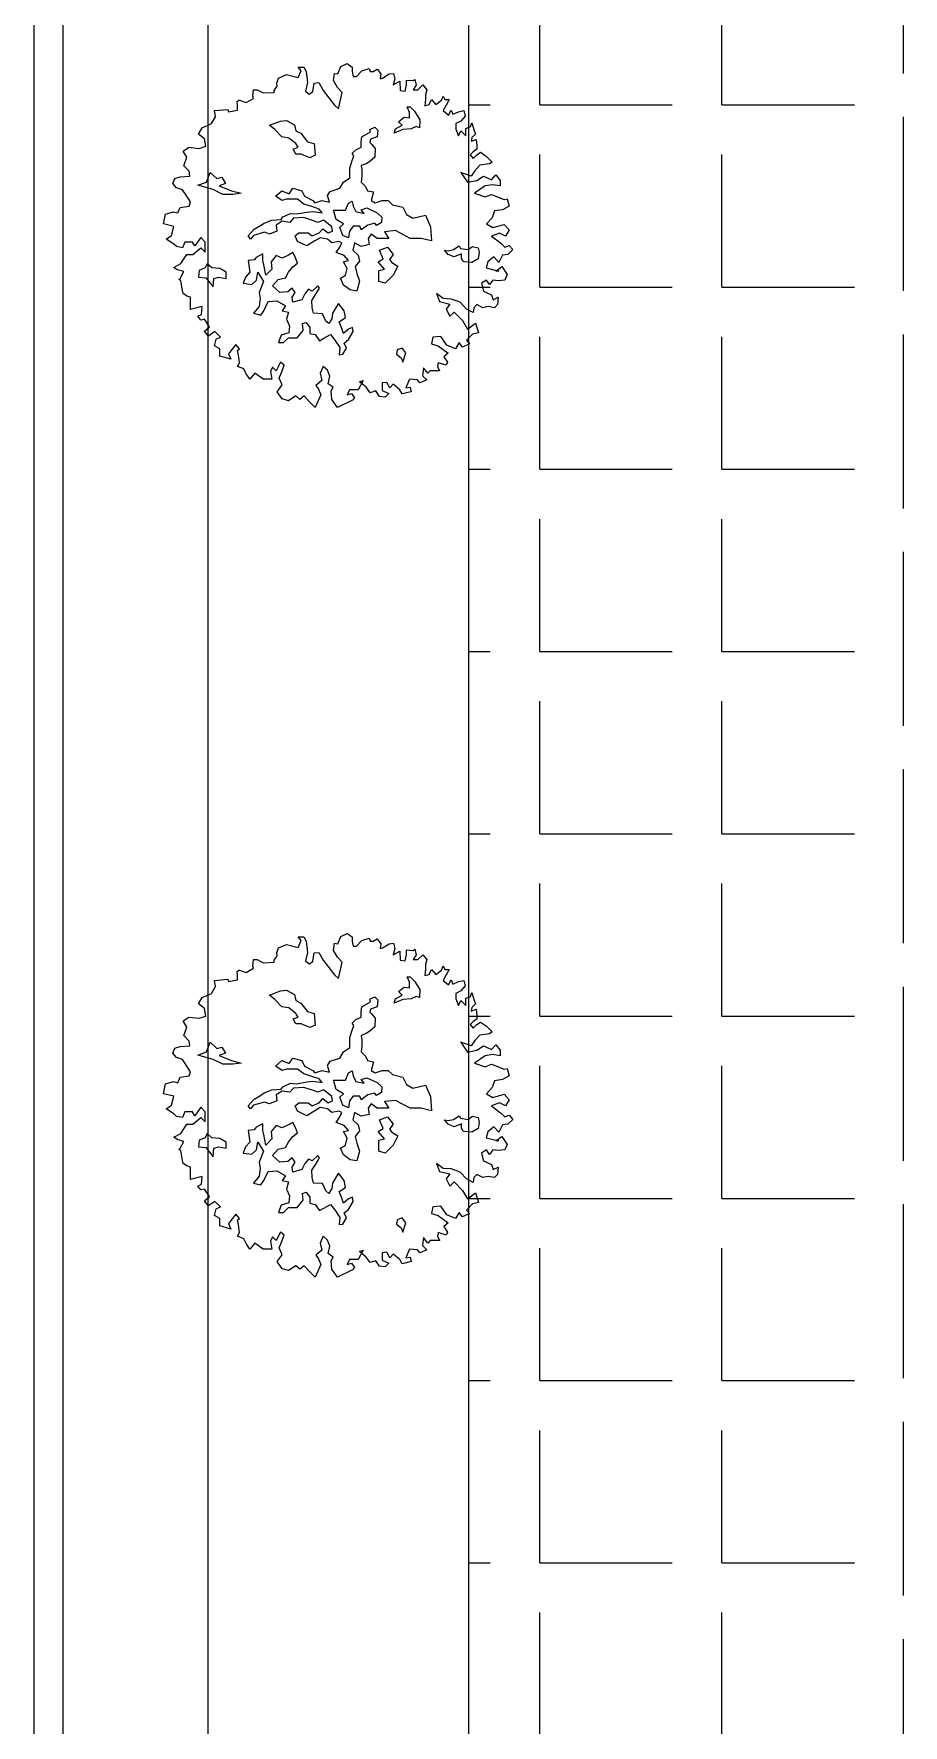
# Model space of a CAD drawing. Header units: millimetres. Extents: x 221 to 543, y -43 to 148.
# Drawn here: x 276.75 to 279.75, y 82.42 to 88.26 of the extents above; entities that cross this region are included whole.
import ezdxf

# ---------------------------------------------------------------- set-up
doc = ezdxf.new("R2010")
doc.units = ezdxf.units.MM
doc.linetypes.add('ACAD_ISO02W100', pattern=[15, 12, -3])

# ---------------------------------------------------------------- blocks, each defined once
blk = doc.blocks.new('ARPLS006')
at = {"color": 0, "linetype": 'ByBlock'}
for points in [[(-0.0029, 0.4648), (0.006, 0.4861), (0.0241, 0.4949), (0.0386, 0.4845), (0.0386, 0.4721), (0.0423, 0.4576), (0.0511, 0.4576), (0.0671, 0.4737), (0.0884, 0.4809), (0.092, 0.4721), (0.1008, 0.4721), (0.1117, 0.4788), (0.1226, 0.4648), (0.1205, 0.4503), (0.1278, 0.4524), (0.1475, 0.4648), (0.1599, 0.4664), (0.1636, 0.4503), (0.1584, 0.4327), (0.1781, 0.4431), (0.1797, 0.4166), (0.1942, 0.4145), (0.1978, 0.4327), (0.1978, 0.4467), (0.2175, 0.4451), (0.2227, 0.4488), (0.2263, 0.4327), (0.2175, 0.4182), (0.2315, 0.4182), (0.246, 0.4327), (0.2569, 0.4182), (0.2533, 0.4036), (0.2533, 0.3896), (0.2512, 0.3715), (0.2642, 0.3751), (0.2709, 0.3896), (0.2839, 0.3751), (0.2999, 0.3876), (0.3051, 0.4), (0.3103, 0.3896), (0.3228, 0.3896), (0.3139, 0.3735), (0.3051, 0.3575), (0.3212, 0.3445), (0.3285, 0.359), (0.3336, 0.3466), (0.3497, 0.3538), (0.3658, 0.3575), (0.3694, 0.3414), (0.357, 0.3269), (0.3425, 0.3196), (0.3425, 0.3035), (0.3497, 0.2838), (0.357, 0.2983), (0.3715, 0.2838), (0.3715, 0.3056), (0.3855, 0.3108), (0.3891, 0.3217), (0.3948, 0.302), (0.4, 0.289), (0.3891, 0.2786), (0.3876, 0.2677), (0.4016, 0.2729), (0.4036, 0.2553), (0.4036, 0.2444), (0.3927, 0.2371), (0.3839, 0.2283), (0.3927, 0.2174), (0.4036, 0.2283), (0.4145, 0.2356), (0.4322, 0.2231), (0.4482, 0.207), (0.441, 0.2013), (0.4124, 0.1977), (0.3979, 0.1816), (0.3876, 0.1656), (0.357, 0.1764), (0.3767, 0.1479), (0.4036, 0.1531), (0.4233, 0.1656), (0.4467, 0.1552), (0.4591, 0.1692), (0.4716, 0.1531), (0.4716, 0.137), (0.4503, 0.1407), (0.4285, 0.137), (0.3964, 0.1158), (0.4285, 0.1049), (0.4467, 0.1121), (0.484, 0.0976), (0.4928, 0.0997), (0.4985, 0.0779), (0.4788, 0.0675), (0.4555, 0.0639), (0.4482, 0.0442), (0.4322, 0.026), (0.4503, 0.0151), (0.484, 0.0245), (0.4985, 0.0084), (0.4876, -0.0098), (0.47, -0.0009), (0.4467, -0.0098)], [(0.4467, -0.0098), (0.4731, -0.0295), (0.4861, -0.0419), (0.4985, -0.0367), (0.5094, -0.0492), (0.4949, -0.0632), (0.4788, -0.0653), (0.4679, -0.0865), (0.4534, -0.0705), (0.4358, -0.085), (0.4306, -0.1026), (0.4679, -0.1119), (0.4591, -0.1119), (0.4767, -0.099), (0.4928, -0.1223), (0.4861, -0.1384), (0.4664, -0.1405), (0.4503, -0.1384), (0.441, -0.1514), (0.4322, -0.1384), (0.4176, -0.1477), (0.4233, -0.1706), (0.4467, -0.1815), (0.4519, -0.196), (0.4664, -0.1887), (0.4643, -0.21), (0.4555, -0.2193), (0.4373, -0.2157), (0.4213, -0.2193), (0.4036, -0.21), (0.3948, -0.2193), (0.3927, -0.2333), (0.373, -0.223), (0.3554, -0.2032), (0.3285, -0.1939), (0.3051, -0.1923), (0.2854, -0.1778), (0.2942, -0.2012), (0.3248, -0.2084), (0.3139, -0.223), (0.3248, -0.2442), (0.3373, -0.2318), (0.3622, -0.2567), (0.3767, -0.2816), (0.4, -0.2639), (0.4088, -0.2925), (0.3912, -0.2961), (0.373, -0.3142), (0.3819, -0.3246), (0.3622, -0.334), (0.3518, -0.321), (0.3409, -0.3391), (0.316, -0.3282), (0.2979, -0.3033), (0.2745, -0.3049), (0.2709, -0.3246), (0.2906, -0.3303), (0.3196, -0.3516), (0.3067, -0.3625), (0.3176, -0.3786), (0.3139, -0.3874), (0.2906, -0.3801), (0.289, -0.391), (0.2942, -0.4035), (0.2818, -0.4035), (0.2673, -0.4035), (0.2605, -0.4107), (0.2481, -0.3946), (0.2445, -0.418), (0.2569, -0.4304), (0.2372, -0.4392), (0.2299, -0.4304), (0.2066, -0.4284), (0.1957, -0.4538), (0.2087, -0.4517), (0.2118, -0.4647), (0.1854, -0.4714), (0.1781, -0.459), (0.1584, -0.4429), (0.1496, -0.4538), (0.1402, -0.4377), (0.1262, -0.4392), (0.1262, -0.461), (0.1459, -0.4698), (0.1351, -0.4807), (0.119, -0.4787), (0.1081, -0.4626), (0.092, -0.4678), (0.0796, -0.4517), (0.0599, -0.4356), (0.0708, -0.432), (0.0563, -0.459), (0.0314, -0.459), (0.0241, -0.4735), (0.0365, -0.4698), (0.0454, -0.4823), (0.0402, -0.4896), (-0.0044, -0.5108), (-0.0205, -0.4875), (-0.0226, -0.4626), (-0.0169, -0.4517), (-0.0314, -0.4413), (-0.0262, -0.4195), (-0.0329, -0.4019), (-0.0459, -0.391), (-0.0547, -0.4107), (-0.0495, -0.432), (-0.0671, -0.4465), (-0.0599, -0.4574), (-0.0526, -0.4735), (-0.0692, -0.5108), (-0.0868, -0.4932), (-0.1014, -0.4771), (-0.1138, -0.4875), (-0.1263, -0.4771), (-0.1475, -0.4911), (-0.1657, -0.4859), (-0.1802, -0.4647), (-0.1657, -0.445), (-0.1745, -0.4252), (-0.1657, -0.4035), (-0.1605, -0.3874), (-0.1708, -0.3786), (-0.1833, -0.4035), (-0.1942, -0.3926), (-0.1999, -0.4055), (-0.1962, -0.4284), (-0.2211, -0.4284), (-0.246, -0.4107), (-0.2605, -0.4284), (-0.2714, -0.4123), (-0.2782, -0.3983), (-0.2963, -0.391), (-0.2911, -0.3801), (-0.2942, -0.3568), (-0.2963, -0.3443), (-0.2911, -0.3391), (-0.3015, -0.3267), (-0.3233, -0.3537), (-0.316, -0.3697), (-0.3482, -0.3604), (-0.3482, -0.3391), (-0.3642, -0.3303), (-0.3591, -0.3106), (-0.3466, -0.3049), (-0.3627, -0.2888), (-0.3803, -0.3013), (-0.3824, -0.3013), (-0.3928, -0.2873), (-0.3788, -0.2748), (-0.3928, -0.253), (-0.4036, -0.2551), (-0.4125, -0.2442), (-0.4021, -0.239), (-0.4, -0.2157), (-0.4342, -0.2245), (-0.4342, -0.2069), (-0.4342, -0.1887), (-0.4446, -0.1851), (-0.4555, -0.1778), (-0.4576, -0.169), (-0.4627, -0.1405), (-0.4679, -0.1368), (-0.4643, -0.1332), (-0.4539, -0.1135), (-0.4736, -0.1083), (-0.4825, -0.1011), (-0.4627, -0.0902), (-0.4446, -0.0632), (-0.427, -0.0632), (-0.4036, -0.0435), (-0.3912, -0.0564), (-0.3912, -0.0274), (-0.4036, -0.0134), (-0.4218, -0.0383), (-0.4285, -0.0274), (-0.4503, -0.0274), (-0.4576, -0.0435), (-0.4752, -0.0404), (-0.4825, -0.0331), (-0.5058, -0.0186), (-0.4897, -0.0077), (-0.4825, 0.0188), (-0.513, 0.026), (-0.5073, 0.0546), (-0.484, 0.0618), (-0.4716, 0.0582), (-0.4643, 0.0743), (-0.4379, 0.0779), (-0.4342, 0.0903), (-0.4415, 0.1012), (-0.4576, 0.1261), (-0.4752, 0.1318), (-0.4861, 0.1443), (-0.4804, 0.1588), (-0.4643, 0.164), (-0.4358, 0.1656), (-0.4379, 0.1801), (-0.4539, 0.1962), (-0.4446, 0.2211), (-0.4555, 0.2392), (-0.4394, 0.2501), (-0.4088, 0.2465), (-0.3891, 0.2532), (-0.3928, 0.275), (-0.4109, 0.289), (-0.4, 0.3072), (-0.3731, 0.3196), (-0.3606, 0.3393), (-0.3642, 0.3575), (-0.3248, 0.3611), (-0.3233, 0.3538), (-0.2963, 0.359), (-0.2963, 0.3699), (-0.2979, 0.3839), (-0.2927, 0.3876), (-0.2911, 0.3876), (-0.2714, 0.3808), (-0.2497, 0.3933), (-0.2517, 0.4), (-0.2497, 0.4182), (-0.2388, 0.4182), (-0.2211, 0.4093), (-0.189, 0.4109), (-0.189, 0.4166), (-0.1802, 0.429), (-0.1817, 0.4379), (-0.1765, 0.4524), (-0.1532, 0.4628), (-0.119, 0.4539), (-0.1102, 0.4737), (-0.119, 0.4845), (-0.1029, 0.4845), (-0.0957, 0.4721), (-0.092, 0.4394), (-0.0977, 0.4145), (-0.0868, 0.4057), (-0.076, 0.413), (-0.0723, 0.4379), (-0.0583, 0.4394), (-0.0459, 0.4166), (-0.0132, 0.3735), (-0.0008, 0.3627), (0.0096, 0.4109), (-0.0044, 0.4254), (-0.0153, 0.4451), (-0.0132, 0.4664), (-0.0029, 0.4648)]]:
    blk.add_lwpolyline(points, dxfattribs=at)
for points in [[(0.1745, 0.3251), (0.1907, 0.3379), (0.2068, 0.3361), (0.2068, 0.3523), (0.1995, 0.3681), (0.2087, 0.3681), (0.2211, 0.3556), (0.2373, 0.3306), (0.2355, 0.3075), (0.2263, 0.3108), (0.212, 0.3038), (0.187, 0.302), (0.162, 0.2913), (0.1657, 0.3038), (0.1852, 0.3145)], [(-0.2657, -0.0092), (-0.2477, 0.0103), (-0.2297, 0.021), (-0.2191, 0.0283), (-0.1959, 0.0371), (-0.1688, 0.0389), (-0.1636, 0.0463), (-0.142, 0.0569), (-0.1243, 0.0551), (-0.0939, 0.0606), (-0.0759, 0.0624), (-0.0491, 0.0588), (-0.0579, 0.0694), (-0.0795, 0.0767), (-0.1027, 0.0838), (-0.1207, 0.0981), (-0.153, 0.0981), (-0.1655, 0.0944), (-0.185, 0.1069), (-0.1673, 0.1231), (-0.1457, 0.1142), (-0.135, 0.1304), (-0.1082, 0.1231), (-0.1009, 0.1069), (-0.0759, 0.0944), (-0.0704, 0.0874), (-0.0491, 0.0944), (-0.0275, 0.0892), (-0.0329, 0.1087), (-0.0256, 0.1212), (0.003, 0.1304), (0.0137, 0.1484), (0.0317, 0.1609), (0.0317, 0.1895), (0.0368, 0.2057), (0.0441, 0.2252), (0.0387, 0.2325), (0.0493, 0.2432), (0.0655, 0.2502), (0.0655, 0.2663), (0.0673, 0.2806), (0.0923, 0.295), (0.0908, 0.3023), (0.1051, 0.3093), (0.1139, 0.3005), (0.1121, 0.2806), (0.0923, 0.2736), (0.0908, 0.2645), (0.0959, 0.2593), (0.1066, 0.2468), (0.1051, 0.2215), (0.0908, 0.209), (0.0798, 0.202), (0.0655, 0.1965), (0.0673, 0.184), (0.0673, 0.166), (0.0655, 0.1484), (0.078, 0.1356), (0.0834, 0.1231), (0.1014, 0.1197), (0.0941, 0.0944), (0.1066, 0.0874), (0.1264, 0.0944), (0.1444, 0.0944), (0.1569, 0.0819), (0.1873, 0.0749), (0.198, 0.0533), (0.216, 0.0426), (0.2534, 0.0514), (0.2678, 0.0176), (0.2714, -0.0238), (0.241, -0.0165), (0.2087, -0.0165), (0.1657, 0.0066), (0.1337, 0.0033), (0.1462, -0.0165), (0.1121, -0.0165), (0.0941, -0.004), (0.0853, -0.0165), (0.0889, -0.0345), (0.0655, -0.0397), (0.046, -0.029), (0.0405, -0.0507), (0.0566, -0.065), (0.0603, -0.0827), (0.0478, -0.0988), (0.053, -0.1186), (0.0603, -0.1418), (0.053, -0.1704), (0.0332, -0.1671), (0.0137, -0.1528), (0.0045, -0.1329), (0.0189, -0.1241), (0.0243, -0.1043), (0.0137, -0.0845), (0.028, -0.0811), (0.0155, -0.0668), (-0.008, -0.0577), (0.003, -0.0415), (0.0082, -0.029), (-0.0006, -0.0254), (-0.0204, -0.029), (-0.0329, -0.0184), (-0.0543, -0.0147), (-0.0704, -0.0238), (-0.0939, -0.0382), (-0.1207, -0.0254), (-0.1277, -0.0092), (-0.117, -0.0004), (-0.0902, -0.0004), (-0.0777, -0.0092), (-0.0579, -0.0004), (-0.0473, 0.0121), (-0.0311, -0.0004), (-0.0186, 0.0051), (-0.0204, 0.0176), (-0.0311, 0.0265), (-0.0454, 0.0371), (-0.0616, 0.0301), (-0.0741, 0.0353), (-0.1027, 0.0444), (-0.1332, 0.0426), (-0.1438, 0.0301), (-0.1655, 0.0338), (-0.1831, 0.0228), (-0.1816, 0.0051), (-0.2029, -0.004), (-0.2173, 0.0015), (-0.2495, -0.0077), (-0.2584, -0.0184)], [(-0.1709, 0.327), (-0.153, 0.3288), (-0.1298, 0.3163), (-0.1262, 0.2983), (-0.1118, 0.2913), (-0.092, 0.2663), (-0.0725, 0.2608), (-0.0689, 0.2267), (-0.085, 0.2197), (-0.11, 0.2304), (-0.1262, 0.2304), (-0.1335, 0.2447), (-0.1192, 0.2502), (-0.1262, 0.2608), (-0.146, 0.277), (-0.1673, 0.2806), (-0.1871, 0.302), (-0.2032, 0.3145)], [(-0.3769, 0.1767), (-0.3571, 0.1587), (-0.3428, 0.1624), (-0.3321, 0.1444), (-0.3501, 0.1374), (-0.3141, 0.1231), (-0.2855, 0.1158), (-0.3105, 0.1121), (-0.3391, 0.1121), (-0.3678, 0.1264), (-0.4125, 0.1389), (-0.3876, 0.1481)], [(0.0189, 0.0658), (0.0277, 0.0871), (0.0387, 0.0926), (0.042, 0.0783), (0.0493, 0.0621), (0.0743, 0.0566), (0.0655, 0.0673), (0.0816, 0.0728), (0.1118, 0.0585), (0.1261, 0.046), (0.1246, 0.0298), (0.1103, 0.021), (0.1048, 0.028), (0.085, 0.0228), (0.0655, 0.0085), (0.0618, 0.0191), (0.042, 0.0191), (0.0313, 0.0048), (0.0277, -0.015), (0.0115, -0.0077), (0.0027, 0.0155), (0.0134, 0.0261), (-0.008, 0.0386), (-0.0153, 0.0658)], [(0.1191, -0.0507), (0.1422, -0.0418), (0.1584, -0.0635), (0.1477, -0.0778), (0.1547, -0.0866), (0.1727, -0.0973), (0.1584, -0.1241), (0.1352, -0.1476), (0.1173, -0.1421), (0.1173, -0.1098), (0.1334, -0.1064), (0.1154, -0.0848), (0.1298, -0.076)], [(0.3089, -0.0507), (0.3196, -0.0525), (0.3357, -0.0491), (0.3518, -0.0382), (0.3555, -0.0455), (0.3787, -0.0491), (0.3911, -0.04), (0.4073, -0.0436), (0.4109, -0.058), (0.4073, -0.076), (0.3893, -0.0866), (0.3662, -0.0848), (0.3625, -0.083), (0.3589, -0.0741), (0.3589, -0.0616), (0.3375, -0.0705), (0.3196, -0.0635)], [(-0.3714, -0.1028), (-0.3857, -0.0903), (-0.3912, -0.1028), (-0.4089, -0.1098), (-0.4107, -0.1296), (-0.3894, -0.1314), (-0.3678, -0.1582), (-0.3659, -0.1333), (-0.3516, -0.1296), (-0.3303, -0.1333), (-0.3303, -0.1153), (-0.3483, -0.1046)], [(-0.2227, -0.0616), (-0.2425, -0.0723), (-0.248, -0.0793), (-0.2657, -0.0811), (-0.2605, -0.1153), (-0.273, -0.1296), (-0.28, -0.1476), (-0.255, -0.1509), (-0.2407, -0.1384), (-0.2371, -0.1153), (-0.2209, -0.1421), (-0.2337, -0.1744), (-0.23, -0.1924), (-0.2337, -0.2155), (-0.2495, -0.2354), (-0.2282, -0.2405), (-0.2194, -0.228), (-0.2066, -0.2012), (-0.1816, -0.1994), (-0.1566, -0.2137), (-0.1655, -0.228), (-0.1478, -0.2317), (-0.153, -0.253), (-0.1441, -0.2728), (-0.146, -0.2927), (-0.1691, -0.2997), (-0.1764, -0.3213), (-0.1621, -0.3213), (-0.1478, -0.307), (-0.1225, -0.307), (-0.1048, -0.2853), (-0.1064, -0.2655), (-0.0957, -0.2622), (-0.085, -0.2765), (-0.085, -0.2942), (-0.0689, -0.2978), (-0.0564, -0.3158), (-0.0439, -0.3085), (-0.0241, -0.2978), (-0.0116, -0.314), (0.0027, -0.3356), (0.0009, -0.357), (0.0115, -0.3551), (0.0225, -0.3372), (0.0152, -0.3228), (0.0277, -0.3122), (0.042, -0.289), (0.0402, -0.2765), (0.0277, -0.2817), (0.0134, -0.2942), (0.0082, -0.2799), (0.0009, -0.2603), (0.0189, -0.2479), (0.0152, -0.228), (-0.0009, -0.2067), (-0.008, -0.2174), (-0.0189, -0.2354), (-0.0204, -0.2512), (-0.0296, -0.2655), (-0.0384, -0.2585), (-0.0476, -0.2369), (-0.0744, -0.2354), (-0.0777, -0.2192), (-0.0795, -0.1976), (-0.0671, -0.1796), (-0.0564, -0.1619), (-0.0619, -0.1546), (-0.0777, -0.1707), (-0.0887, -0.1653), (-0.0994, -0.1781), (-0.1082, -0.1957), (-0.135, -0.203), (-0.1368, -0.1887), (-0.128, -0.1744), (-0.1368, -0.1619), (-0.1493, -0.1726), (-0.1728, -0.1744), (-0.1941, -0.1546), (-0.178, -0.1366), (-0.1566, -0.1314), (-0.1478, -0.1153), (-0.135, -0.0991), (-0.1207, -0.0885), (-0.128, -0.0705), (-0.135, -0.058), (-0.1478, -0.065), (-0.1655, -0.0741), (-0.1834, -0.0668), (-0.1978, -0.0848), (-0.1959, -0.1064), (-0.2139, -0.1241), (-0.2194, -0.0936), (-0.2227, -0.0811)], [(0.1962, -0.3515), (0.1852, -0.3372), (0.1709, -0.3426), (0.1691, -0.3551), (0.1818, -0.3658), (0.187, -0.3786)]]:
    blk.add_lwpolyline(points, close=True, dxfattribs=at)

msp = doc.modelspace()

# ---------------------------------------------------------------- hatches: boundary and pattern name
h = msp.add_hatch()
h.set_pattern_fill('ANGLE', color=252, scale=0.09, style=0)
h.set_pattern_definition([(0, (0, 0), (0, 0.62865), [0.4572, -0.17145]), (90, (0, 0), (-0.62865, 4e-17), [0.4572, -0.17145])])
h.paths.add_polyline_path([(279.7465, 89.3525), (278.2465, 89.3525), (278.2465, 79.4014), (279.7465, 80.0228)])

# ---------------------------------------------------------------- linework, layer by layer
at = {"color": 0, "linetype": 'ByBlock', "ltscale": 0.05}
for p, q in [((276.7465, 102.2193), (276.7465, 78.7801)), ((276.8465, 102.2193), (276.8465, 78.8215)), ((277.3465, 102.2193), (277.3465, 79.0286))]:
    msp.add_line(p, q, dxfattribs=at)
at = {"color": 2, "linetype": 'ByBlock', "ltscale": 0.05}
msp.add_line((278.2465, 102.2193), (278.2465, 79.4014), dxfattribs=at)
at = {"color": 252, "linetype": 'ACAD_ISO02W100', "ltscale": 0.05}
msp.add_line((279.7465, 102.2193), (279.7465, 79.5456), dxfattribs=at)

# ---------------------------------------------------------------- block references
at = {"color": 252, "xscale": 1.179207502117933, "yscale": 1.179207502117933, "zscale": 1.179207502117933}
for p in [(277.7992, 87.5698), (277.7992, 84.5698)]:
    msp.add_blockref('ARPLS006', p, dxfattribs=at)

doc.saveas('drawing.dxf')
